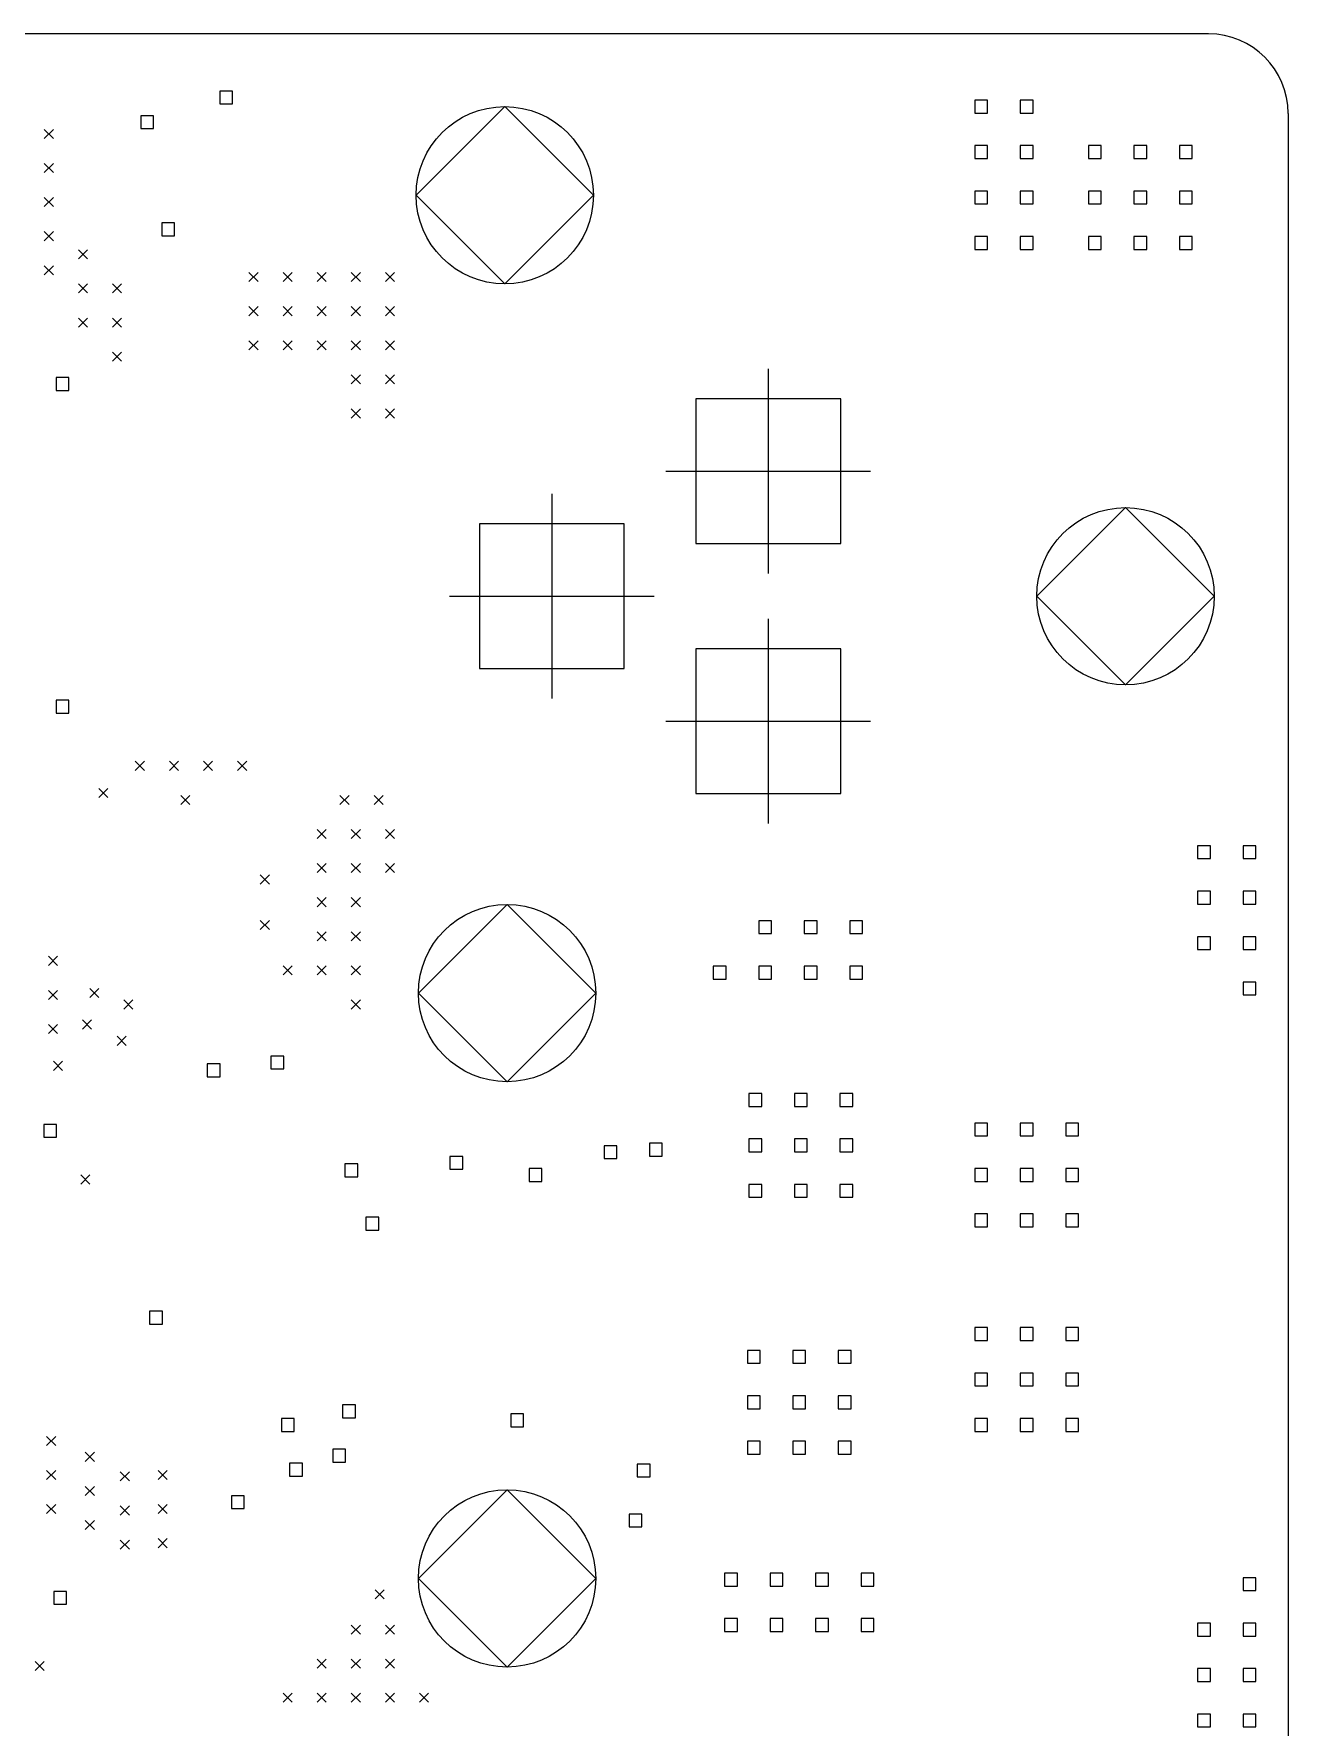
# Model space of a CAD drawing. Extents: x 60 to 173, y -156 to -39.
# Drawn here: x 145.17 to 172.75, y -76.15 to -38.9 of the extents above; entities that cross this region are included whole.
import ezdxf

# ---------------------------------------------------------------- set-up
doc = ezdxf.new("R2010")
doc.units = 0
doc.layers.add('BLACK', color=7, linetype='CONTINUOUS')

msp = doc.modelspace()

# ---------------------------------------------------------------- linework, layer by layer
at = {"layer": 'BLACK', "linetype": 'CONTINUOUS'}
for p, q in [((171, -38.9), (63.9, -38.9)), ((149.541, -40.1586), (149.259, -40.1586)), ((149.259, -40.1586), (149.259, -40.4414)), ((149.541, -40.4414), (149.541, -40.1586)), ((149.259, -40.4414), (149.541, -40.4414)), ((155.525, -40.5), (153.575, -42.45)), ((157.475, -42.45), (155.525, -40.5)), ((166.141, -40.3586), (165.859, -40.3586)), ((165.859, -40.3586), (165.859, -40.6414)), ((166.141, -40.6414), (166.141, -40.3586)), ((167.141, -40.3586), (166.859, -40.3586)), ((166.859, -40.3586), (166.859, -40.6414)), ((167.141, -40.6414), (167.141, -40.3586)), ((147.804, -40.7023), (147.521, -40.7023)), ((147.521, -40.7023), (147.521, -40.9852)), ((147.804, -40.9852), (147.804, -40.7023)), ((165.859, -40.6414), (166.141, -40.6414)), ((166.859, -40.6414), (167.141, -40.6414)), ((172.75, -40.65), (172.75, -112.9)), ((145.4, -41), (145.6, -41.2)), ((145.6, -41), (145.4, -41.2)), ((147.521, -40.9852), (147.804, -40.9852)), ((166.141, -41.3586), (165.859, -41.3586)), ((165.859, -41.3586), (165.859, -41.6414)), ((165.859, -41.6414), (166.141, -41.6414)), ((166.141, -41.6414), (166.141, -41.3586)), ((167.141, -41.3586), (166.859, -41.3586)), ((166.859, -41.3586), (166.859, -41.6414)), ((166.859, -41.6414), (167.141, -41.6414)), ((167.141, -41.6414), (167.141, -41.3586)), ((168.641, -41.3586), (168.359, -41.3586)), ((168.359, -41.3586), (168.359, -41.6414)), ((168.359, -41.6414), (168.641, -41.6414)), ((168.641, -41.6414), (168.641, -41.3586)), ((169.641, -41.3586), (169.359, -41.3586)), ((169.359, -41.3586), (169.359, -41.6414)), ((169.359, -41.6414), (169.641, -41.6414)), ((169.641, -41.6414), (169.641, -41.3586)), ((170.641, -41.3586), (170.359, -41.3586)), ((170.359, -41.3586), (170.359, -41.6414)), ((170.359, -41.6414), (170.641, -41.6414)), ((170.641, -41.6414), (170.641, -41.3586)), ((145.4, -41.75), (145.6, -41.95)), ((145.6, -41.75), (145.4, -41.95)), ((153.575, -42.45), (155.525, -44.4)), ((155.525, -44.4), (157.475, -42.45)), ((166.141, -42.3586), (165.859, -42.3586)), ((165.859, -42.3586), (165.859, -42.6414)), ((166.141, -42.6414), (166.141, -42.3586)), ((167.141, -42.3586), (166.859, -42.3586)), ((166.859, -42.3586), (166.859, -42.6414)), ((167.141, -42.6414), (167.141, -42.3586)), ((168.641, -42.3586), (168.359, -42.3586)), ((168.359, -42.3586), (168.359, -42.6414)), ((168.641, -42.6414), (168.641, -42.3586)), ((169.641, -42.3586), (169.359, -42.3586)), ((169.359, -42.3586), (169.359, -42.6414)), ((169.641, -42.6414), (169.641, -42.3586)), ((170.641, -42.3586), (170.359, -42.3586)), ((170.359, -42.3586), (170.359, -42.6414)), ((170.641, -42.6414), (170.641, -42.3586)), ((145.4, -42.5), (145.6, -42.7)), ((145.6, -42.5), (145.4, -42.7)), ((165.859, -42.6414), (166.141, -42.6414)), ((166.859, -42.6414), (167.141, -42.6414)), ((168.359, -42.6414), (168.641, -42.6414)), ((169.359, -42.6414), (169.641, -42.6414)), ((170.359, -42.6414), (170.641, -42.6414)), ((148.266, -43.0586), (147.983, -43.0586)), ((147.983, -43.0586), (147.983, -43.3414)), ((148.266, -43.3414), (148.266, -43.0586)), ((145.4, -43.25), (145.6, -43.45)), ((145.6, -43.25), (145.4, -43.45)), ((147.983, -43.3414), (148.266, -43.3414)), ((166.141, -43.3586), (165.859, -43.3586)), ((165.859, -43.3586), (165.859, -43.6414)), ((166.141, -43.6414), (166.141, -43.3586)), ((167.141, -43.3586), (166.859, -43.3586)), ((166.859, -43.3586), (166.859, -43.6414)), ((167.141, -43.6414), (167.141, -43.3586)), ((168.641, -43.3586), (168.359, -43.3586)), ((168.359, -43.3586), (168.359, -43.6414)), ((168.641, -43.6414), (168.641, -43.3586)), ((169.641, -43.3586), (169.359, -43.3586)), ((169.359, -43.3586), (169.359, -43.6414)), ((169.641, -43.6414), (169.641, -43.3586)), ((170.641, -43.3586), (170.359, -43.3586)), ((170.359, -43.3586), (170.359, -43.6414)), ((170.641, -43.6414), (170.641, -43.3586)), ((146.15, -43.65), (146.35, -43.85)), ((146.35, -43.65), (146.15, -43.85)), ((165.859, -43.6414), (166.141, -43.6414)), ((166.859, -43.6414), (167.141, -43.6414)), ((168.359, -43.6414), (168.641, -43.6414)), ((169.359, -43.6414), (169.641, -43.6414)), ((170.359, -43.6414), (170.641, -43.6414)), ((145.4, -44), (145.6, -44.2)), ((145.6, -44), (145.4, -44.2)), ((149.9, -44.15), (150.1, -44.35)), ((150.1, -44.15), (149.9, -44.35)), ((150.65, -44.15), (150.85, -44.35)), ((150.85, -44.15), (150.65, -44.35)), ((151.4, -44.15), (151.6, -44.35)), ((151.6, -44.15), (151.4, -44.35)), ((152.15, -44.15), (152.35, -44.35)), ((152.35, -44.15), (152.15, -44.35)), ((152.9, -44.15), (153.1, -44.35)), ((153.1, -44.15), (152.9, -44.35)), ((146.15, -44.4), (146.35, -44.6)), ((146.35, -44.4), (146.15, -44.6)), ((146.9, -44.4), (147.1, -44.6)), ((147.1, -44.4), (146.9, -44.6)), ((149.9, -44.9), (150.1, -45.1)), ((150.1, -44.9), (149.9, -45.1)), ((150.65, -44.9), (150.85, -45.1)), ((150.85, -44.9), (150.65, -45.1)), ((151.4, -44.9), (151.6, -45.1)), ((151.6, -44.9), (151.4, -45.1)), ((152.15, -44.9), (152.35, -45.1)), ((152.35, -44.9), (152.15, -45.1)), ((152.9, -44.9), (153.1, -45.1)), ((153.1, -44.9), (152.9, -45.1)), ((146.15, -45.15), (146.35, -45.35)), ((146.35, -45.15), (146.15, -45.35)), ((146.9, -45.15), (147.1, -45.35)), ((147.1, -45.15), (146.9, -45.35)), ((149.9, -45.65), (150.1, -45.85)), ((150.1, -45.65), (149.9, -45.85)), ((150.65, -45.65), (150.85, -45.85)), ((150.85, -45.65), (150.65, -45.85)), ((151.4, -45.65), (151.6, -45.85)), ((151.6, -45.65), (151.4, -45.85)), ((152.15, -45.65), (152.35, -45.85)), ((152.35, -45.65), (152.15, -45.85)), ((152.9, -45.65), (153.1, -45.85)), ((153.1, -45.65), (152.9, -45.85)), ((146.9, -45.9), (147.1, -46.1)), ((147.1, -45.9), (146.9, -46.1)), ((145.941, -46.4586), (145.659, -46.4586)), ((145.659, -46.4586), (145.659, -46.7414)), ((145.941, -46.7414), (145.941, -46.4586)), ((152.15, -46.4), (152.35, -46.6)), ((152.35, -46.4), (152.15, -46.6)), ((152.9, -46.4), (153.1, -46.6)), ((153.1, -46.4), (152.9, -46.6)), ((161.32, -46.27), (161.32, -50.77)), ((145.659, -46.7414), (145.941, -46.7414)), ((162.911, -46.929), (159.729, -46.929)), ((159.729, -46.929), (159.729, -50.111)), ((162.911, -50.111), (162.911, -46.929)), ((152.15, -47.15), (152.35, -47.35)), ((152.35, -47.15), (152.15, -47.35)), ((152.9, -47.15), (153.1, -47.35)), ((153.1, -47.15), (152.9, -47.35)), ((159.07, -48.52), (163.57, -48.52)), ((156.56, -49.02), (156.56, -53.52)), ((169.175, -49.32), (167.225, -51.27)), ((171.125, -51.27), (169.175, -49.32)), ((158.151, -49.679), (154.969, -49.679)), ((154.969, -49.679), (154.969, -52.861)), ((158.151, -52.861), (158.151, -49.679)), ((159.729, -50.111), (162.911, -50.111)), ((154.31, -51.27), (158.81, -51.27)), ((167.225, -51.27), (169.175, -53.22)), ((169.175, -53.22), (171.125, -51.27)), ((161.32, -51.77), (161.32, -56.27)), ((162.911, -52.429), (159.729, -52.429)), ((159.729, -52.429), (159.729, -55.611)), ((162.911, -55.611), (162.911, -52.429)), ((154.969, -52.861), (158.151, -52.861)), ((145.941, -53.5586), (145.659, -53.5586)), ((145.659, -53.5586), (145.659, -53.8414)), ((145.941, -53.8414), (145.941, -53.5586)), ((145.659, -53.8414), (145.941, -53.8414)), ((159.07, -54.02), (163.57, -54.02)), ((147.4, -54.9), (147.6, -55.1)), ((147.6, -54.9), (147.4, -55.1)), ((148.15, -54.9), (148.35, -55.1)), ((148.35, -54.9), (148.15, -55.1)), ((148.9, -54.9), (149.1, -55.1)), ((149.1, -54.9), (148.9, -55.1)), ((149.65, -54.9), (149.85, -55.1)), ((149.85, -54.9), (149.65, -55.1)), ((146.6, -55.5), (146.8, -55.7)), ((146.8, -55.5), (146.6, -55.7)), ((148.4, -55.65), (148.6, -55.85)), ((148.6, -55.65), (148.4, -55.85)), ((151.9, -55.65), (152.1, -55.85)), ((152.1, -55.65), (151.9, -55.85)), ((152.65, -55.65), (152.85, -55.85)), ((152.85, -55.65), (152.65, -55.85)), ((159.729, -55.611), (162.911, -55.611)), ((151.4, -56.4), (151.6, -56.6)), ((151.6, -56.4), (151.4, -56.6)), ((152.15, -56.4), (152.35, -56.6)), ((152.35, -56.4), (152.15, -56.6)), ((152.9, -56.4), (153.1, -56.6)), ((153.1, -56.4), (152.9, -56.6)), ((171.041, -56.7586), (170.759, -56.7586)), ((170.759, -56.7586), (170.759, -57.0414)), ((171.041, -57.0414), (171.041, -56.7586)), ((172.041, -56.7586), (171.759, -56.7586)), ((171.759, -56.7586), (171.759, -57.0414)), ((172.041, -57.0414), (172.041, -56.7586)), ((151.4, -57.15), (151.6, -57.35)), ((151.6, -57.15), (151.4, -57.35)), ((152.15, -57.15), (152.35, -57.35)), ((152.35, -57.15), (152.15, -57.35)), ((152.9, -57.15), (153.1, -57.35)), ((153.1, -57.15), (152.9, -57.35)), ((170.759, -57.0414), (171.041, -57.0414)), ((171.759, -57.0414), (172.041, -57.0414)), ((150.15, -57.4), (150.35, -57.6)), ((150.35, -57.4), (150.15, -57.6)), ((151.4, -57.9), (151.6, -58.1)), ((151.6, -57.9), (151.4, -58.1)), ((152.15, -57.9), (152.35, -58.1)), ((152.35, -57.9), (152.15, -58.1)), ((155.575, -58.05), (153.625, -60)), ((157.525, -60), (155.575, -58.05)), ((171.041, -57.7586), (170.759, -57.7586)), ((170.759, -57.7586), (170.759, -58.0414)), ((170.759, -58.0414), (171.041, -58.0414)), ((171.041, -58.0414), (171.041, -57.7586)), ((172.041, -57.7586), (171.759, -57.7586)), ((171.759, -57.7586), (171.759, -58.0414)), ((171.759, -58.0414), (172.041, -58.0414)), ((172.041, -58.0414), (172.041, -57.7586)), ((150.15, -58.4), (150.35, -58.6)), ((150.35, -58.4), (150.15, -58.6)), ((161.391, -58.4086), (161.109, -58.4086)), ((161.109, -58.4086), (161.109, -58.6914)), ((161.391, -58.6914), (161.391, -58.4086)), ((162.391, -58.4086), (162.109, -58.4086)), ((162.109, -58.4086), (162.109, -58.6914)), ((162.391, -58.6914), (162.391, -58.4086)), ((163.391, -58.4086), (163.109, -58.4086)), ((163.109, -58.4086), (163.109, -58.6914)), ((163.391, -58.6914), (163.391, -58.4086)), ((151.4, -58.65), (151.6, -58.85)), ((151.6, -58.65), (151.4, -58.85)), ((152.15, -58.65), (152.35, -58.85)), ((152.35, -58.65), (152.15, -58.85)), ((161.109, -58.6914), (161.391, -58.6914)), ((162.109, -58.6914), (162.391, -58.6914)), ((163.109, -58.6914), (163.391, -58.6914)), ((171.041, -58.7586), (170.759, -58.7586)), ((170.759, -58.7586), (170.759, -59.0414)), ((171.041, -59.0414), (171.041, -58.7586)), ((172.041, -58.7586), (171.759, -58.7586)), ((171.759, -58.7586), (171.759, -59.0414)), ((172.041, -59.0414), (172.041, -58.7586)), ((145.49, -59.1901), (145.69, -59.3901)), ((145.69, -59.1901), (145.49, -59.3901)), ((170.759, -59.0414), (171.041, -59.0414)), ((171.759, -59.0414), (172.041, -59.0414)), ((150.65, -59.4), (150.85, -59.6)), ((150.85, -59.4), (150.65, -59.6)), ((151.4, -59.4), (151.6, -59.6)), ((151.6, -59.4), (151.4, -59.6)), ((152.15, -59.4), (152.35, -59.6)), ((152.35, -59.4), (152.15, -59.6)), ((160.391, -59.4086), (160.109, -59.4086)), ((160.109, -59.4086), (160.109, -59.6914)), ((160.391, -59.6914), (160.391, -59.4086)), ((161.391, -59.4086), (161.109, -59.4086)), ((161.109, -59.4086), (161.109, -59.6914)), ((161.391, -59.6914), (161.391, -59.4086)), ((162.391, -59.4086), (162.109, -59.4086)), ((162.109, -59.4086), (162.109, -59.6914)), ((162.391, -59.6914), (162.391, -59.4086)), ((163.391, -59.4086), (163.109, -59.4086)), ((163.109, -59.4086), (163.109, -59.6914)), ((163.391, -59.6914), (163.391, -59.4086)), ((145.49, -59.9401), (145.69, -60.1401)), ((145.69, -59.9401), (145.49, -60.1401)), ((146.4, -59.9), (146.6, -60.1)), ((146.6, -59.9), (146.4, -60.1)), ((160.109, -59.6914), (160.391, -59.6914)), ((161.109, -59.6914), (161.391, -59.6914)), ((162.109, -59.6914), (162.391, -59.6914)), ((163.109, -59.6914), (163.391, -59.6914)), ((172.041, -59.7586), (171.759, -59.7586)), ((171.759, -59.7586), (171.759, -60.0414)), ((172.041, -60.0414), (172.041, -59.7586)), ((147.15, -60.15), (147.35, -60.35)), ((147.35, -60.15), (147.15, -60.35)), ((152.15, -60.15), (152.35, -60.35)), ((152.35, -60.15), (152.15, -60.35)), ((153.625, -60), (155.575, -61.95)), ((155.575, -61.95), (157.525, -60)), ((171.759, -60.0414), (172.041, -60.0414)), ((145.49, -60.6901), (145.69, -60.8901)), ((145.69, -60.6901), (145.49, -60.8901)), ((146.24, -60.5901), (146.44, -60.7901)), ((146.44, -60.5901), (146.24, -60.7901)), ((147, -60.95), (147.2, -61.15)), ((147.2, -60.95), (147, -61.15)), ((150.666, -61.3858), (150.383, -61.3858)), ((150.383, -61.3858), (150.383, -61.6686)), ((150.666, -61.6686), (150.666, -61.3858)), ((145.6, -61.5), (145.8, -61.7)), ((145.8, -61.5), (145.6, -61.7)), ((149.266, -61.5586), (148.984, -61.5586)), ((148.984, -61.5586), (148.984, -61.8414)), ((149.266, -61.8414), (149.266, -61.5586)), ((150.383, -61.6686), (150.666, -61.6686)), ((148.984, -61.8414), (149.266, -61.8414)), ((161.176, -62.2086), (160.894, -62.2086)), ((160.894, -62.2086), (160.894, -62.4914)), ((160.894, -62.4914), (161.176, -62.4914)), ((161.176, -62.4914), (161.176, -62.2086)), ((162.176, -62.2086), (161.894, -62.2086)), ((161.894, -62.2086), (161.894, -62.4914)), ((161.894, -62.4914), (162.176, -62.4914)), ((162.176, -62.4914), (162.176, -62.2086)), ((163.176, -62.2086), (162.894, -62.2086)), ((162.894, -62.2086), (162.894, -62.4914)), ((162.894, -62.4914), (163.176, -62.4914)), ((163.176, -62.4914), (163.176, -62.2086)), ((145.671, -62.8886), (145.389, -62.8886)), ((145.389, -62.8886), (145.389, -63.1714)), ((145.671, -63.1714), (145.671, -62.8886)), ((166.141, -62.8586), (165.859, -62.8586)), ((165.859, -62.8586), (165.859, -63.1414)), ((166.141, -63.1414), (166.141, -62.8586)), ((167.141, -62.8586), (166.859, -62.8586)), ((166.859, -62.8586), (166.859, -63.1414)), ((167.141, -63.1414), (167.141, -62.8586)), ((168.141, -62.8586), (167.859, -62.8586)), ((167.859, -62.8586), (167.859, -63.1414)), ((168.141, -63.1414), (168.141, -62.8586)), ((145.389, -63.1714), (145.671, -63.1714)), ((158.989, -63.3031), (158.707, -63.3031)), ((158.707, -63.3031), (158.707, -63.586)), ((158.989, -63.586), (158.989, -63.3031)), ((161.176, -63.2086), (160.894, -63.2086)), ((160.894, -63.2086), (160.894, -63.4914)), ((161.176, -63.4914), (161.176, -63.2086)), ((162.176, -63.2086), (161.894, -63.2086)), ((161.894, -63.2086), (161.894, -63.4914)), ((162.176, -63.4914), (162.176, -63.2086)), ((163.176, -63.2086), (162.894, -63.2086)), ((162.894, -63.2086), (162.894, -63.4914)), ((163.176, -63.4914), (163.176, -63.2086)), ((165.859, -63.1414), (166.141, -63.1414)), ((166.859, -63.1414), (167.141, -63.1414)), ((167.859, -63.1414), (168.141, -63.1414)), ((154.603, -63.5931), (154.32, -63.5931)), ((154.32, -63.5931), (154.32, -63.8759)), ((154.603, -63.8759), (154.603, -63.5931)), ((157.991, -63.3586), (157.709, -63.3586)), ((157.709, -63.3586), (157.709, -63.6414)), ((157.709, -63.6414), (157.991, -63.6414)), ((157.991, -63.6414), (157.991, -63.3586)), ((158.707, -63.586), (158.989, -63.586)), ((160.894, -63.4914), (161.176, -63.4914)), ((161.894, -63.4914), (162.176, -63.4914)), ((162.894, -63.4914), (163.176, -63.4914)), ((146.2, -64), (146.4, -64.2)), ((146.4, -64), (146.2, -64.2)), ((152.291, -63.7586), (152.009, -63.7586)), ((152.009, -63.7586), (152.009, -64.0414)), ((152.009, -64.0414), (152.291, -64.0414)), ((152.291, -64.0414), (152.291, -63.7586)), ((154.32, -63.8759), (154.603, -63.8759)), ((156.341, -63.8586), (156.059, -63.8586)), ((156.059, -63.8586), (156.059, -64.1414)), ((156.341, -64.1414), (156.341, -63.8586)), ((166.141, -63.8586), (165.859, -63.8586)), ((165.859, -63.8586), (165.859, -64.1414)), ((166.141, -64.1414), (166.141, -63.8586)), ((167.141, -63.8586), (166.859, -63.8586)), ((166.859, -63.8586), (166.859, -64.1414)), ((167.141, -64.1414), (167.141, -63.8586)), ((168.141, -63.8586), (167.859, -63.8586)), ((167.859, -63.8586), (167.859, -64.1414)), ((168.141, -64.1414), (168.141, -63.8586)), ((156.059, -64.1414), (156.341, -64.1414)), ((161.176, -64.2086), (160.894, -64.2086)), ((160.894, -64.2086), (160.894, -64.4914)), ((161.176, -64.4914), (161.176, -64.2086)), ((162.176, -64.2086), (161.894, -64.2086)), ((161.894, -64.2086), (161.894, -64.4914)), ((162.176, -64.4914), (162.176, -64.2086)), ((163.176, -64.2086), (162.894, -64.2086)), ((162.894, -64.2086), (162.894, -64.4914)), ((163.176, -64.4914), (163.176, -64.2086)), ((165.859, -64.1414), (166.141, -64.1414)), ((166.859, -64.1414), (167.141, -64.1414)), ((167.859, -64.1414), (168.141, -64.1414)), ((160.894, -64.4914), (161.176, -64.4914)), ((161.894, -64.4914), (162.176, -64.4914)), ((162.894, -64.4914), (163.176, -64.4914)), ((152.753, -64.9307), (152.47, -64.9307)), ((152.47, -64.9307), (152.47, -65.2135)), ((152.753, -65.2135), (152.753, -64.9307)), ((166.141, -64.8586), (165.859, -64.8586)), ((165.859, -64.8586), (165.859, -65.1414)), ((165.859, -65.1414), (166.141, -65.1414)), ((166.141, -65.1414), (166.141, -64.8586)), ((167.141, -64.8586), (166.859, -64.8586)), ((166.859, -64.8586), (166.859, -65.1414)), ((166.859, -65.1414), (167.141, -65.1414)), ((167.141, -65.1414), (167.141, -64.8586)), ((168.141, -64.8586), (167.859, -64.8586)), ((167.859, -64.8586), (167.859, -65.1414)), ((167.859, -65.1414), (168.141, -65.1414)), ((168.141, -65.1414), (168.141, -64.8586)), ((152.47, -65.2135), (152.753, -65.2135)), ((147.997, -66.9975), (147.714, -66.9975)), ((147.714, -66.9975), (147.714, -67.2804)), ((147.997, -67.2804), (147.997, -66.9975)), ((147.714, -67.2804), (147.997, -67.2804)), ((166.141, -67.3586), (165.859, -67.3586)), ((165.859, -67.3586), (165.859, -67.6414)), ((166.141, -67.6414), (166.141, -67.3586)), ((167.141, -67.3586), (166.859, -67.3586)), ((166.859, -67.3586), (166.859, -67.6414)), ((167.141, -67.6414), (167.141, -67.3586)), ((168.141, -67.3586), (167.859, -67.3586)), ((167.859, -67.3586), (167.859, -67.6414)), ((168.141, -67.6414), (168.141, -67.3586)), ((165.859, -67.6414), (166.141, -67.6414)), ((166.859, -67.6414), (167.141, -67.6414)), ((167.859, -67.6414), (168.141, -67.6414)), ((161.141, -67.8586), (160.859, -67.8586)), ((160.859, -67.8586), (160.859, -68.1414)), ((160.859, -68.1414), (161.141, -68.1414)), ((161.141, -68.1414), (161.141, -67.8586)), ((162.141, -67.8586), (161.859, -67.8586)), ((161.859, -67.8586), (161.859, -68.1414)), ((161.859, -68.1414), (162.141, -68.1414)), ((162.141, -68.1414), (162.141, -67.8586)), ((163.141, -67.8586), (162.859, -67.8586)), ((162.859, -67.8586), (162.859, -68.1414)), ((162.859, -68.1414), (163.141, -68.1414)), ((163.141, -68.1414), (163.141, -67.8586)), ((166.141, -68.3586), (165.859, -68.3586)), ((165.859, -68.3586), (165.859, -68.6414)), ((166.141, -68.6414), (166.141, -68.3586)), ((167.141, -68.3586), (166.859, -68.3586)), ((166.859, -68.3586), (166.859, -68.6414)), ((167.141, -68.6414), (167.141, -68.3586)), ((168.141, -68.3586), (167.859, -68.3586)), ((167.859, -68.3586), (167.859, -68.6414)), ((168.141, -68.6414), (168.141, -68.3586)), ((161.141, -68.8586), (160.859, -68.8586)), ((160.859, -68.8586), (160.859, -69.1414)), ((161.141, -69.1414), (161.141, -68.8586)), ((162.141, -68.8586), (161.859, -68.8586)), ((161.859, -68.8586), (161.859, -69.1414)), ((162.141, -69.1414), (162.141, -68.8586)), ((163.141, -68.8586), (162.859, -68.8586)), ((162.859, -68.8586), (162.859, -69.1414)), ((163.141, -69.1414), (163.141, -68.8586)), ((165.859, -68.6414), (166.141, -68.6414)), ((166.859, -68.6414), (167.141, -68.6414)), ((167.859, -68.6414), (168.141, -68.6414)), ((152.241, -69.0586), (151.959, -69.0586)), ((151.959, -69.0586), (151.959, -69.3414)), ((152.241, -69.3414), (152.241, -69.0586)), ((155.94, -69.2572), (155.657, -69.2572)), ((155.657, -69.2572), (155.657, -69.5401)), ((155.94, -69.5401), (155.94, -69.2572)), ((160.859, -69.1414), (161.141, -69.1414)), ((161.859, -69.1414), (162.141, -69.1414)), ((162.859, -69.1414), (163.141, -69.1414)), ((150.896, -69.3581), (150.613, -69.3581)), ((150.613, -69.3581), (150.613, -69.6409)), ((150.613, -69.6409), (150.896, -69.6409)), ((150.896, -69.6409), (150.896, -69.3581)), ((151.959, -69.3414), (152.241, -69.3414)), ((155.657, -69.5401), (155.94, -69.5401)), ((166.141, -69.3586), (165.859, -69.3586)), ((165.859, -69.3586), (165.859, -69.6414)), ((165.859, -69.6414), (166.141, -69.6414)), ((166.141, -69.6414), (166.141, -69.3586)), ((167.141, -69.3586), (166.859, -69.3586)), ((166.859, -69.3586), (166.859, -69.6414)), ((166.859, -69.6414), (167.141, -69.6414)), ((167.141, -69.6414), (167.141, -69.3586)), ((168.141, -69.3586), (167.859, -69.3586)), ((167.859, -69.3586), (167.859, -69.6414)), ((167.859, -69.6414), (168.141, -69.6414)), ((168.141, -69.6414), (168.141, -69.3586)), ((145.45, -69.75), (145.65, -69.95)), ((145.65, -69.75), (145.45, -69.95)), ((161.141, -69.8586), (160.859, -69.8586)), ((160.859, -69.8586), (160.859, -70.1414)), ((161.141, -70.1414), (161.141, -69.8586)), ((162.141, -69.8586), (161.859, -69.8586)), ((161.859, -69.8586), (161.859, -70.1414)), ((162.141, -70.1414), (162.141, -69.8586)), ((163.141, -69.8586), (162.859, -69.8586)), ((162.859, -69.8586), (162.859, -70.1414)), ((163.141, -70.1414), (163.141, -69.8586)), ((146.3, -70.1), (146.5, -70.3)), ((146.5, -70.1), (146.3, -70.3)), ((151.075, -70.3415), (150.792, -70.3415)), ((150.792, -70.3415), (150.792, -70.6243)), ((151.075, -70.6243), (151.075, -70.3415)), ((152.026, -70.0346), (151.743, -70.0346)), ((151.743, -70.0346), (151.743, -70.3174)), ((151.743, -70.3174), (152.026, -70.3174)), ((152.026, -70.3174), (152.026, -70.0346)), ((158.721, -70.3586), (158.439, -70.3586)), ((158.439, -70.3586), (158.439, -70.6414)), ((158.721, -70.6414), (158.721, -70.3586)), ((160.859, -70.1414), (161.141, -70.1414)), ((161.859, -70.1414), (162.141, -70.1414)), ((162.859, -70.1414), (163.141, -70.1414)), ((145.45, -70.5), (145.65, -70.7)), ((145.65, -70.5), (145.45, -70.7)), ((147.07, -70.5309), (147.27, -70.7309)), ((147.27, -70.5309), (147.07, -70.7309)), ((147.9, -70.5), (148.1, -70.7)), ((148.1, -70.5), (147.9, -70.7)), ((150.792, -70.6243), (151.075, -70.6243)), ((158.439, -70.6414), (158.721, -70.6414)), ((146.3, -70.85), (146.5, -71.05)), ((146.5, -70.85), (146.3, -71.05)), ((149.795, -71.0546), (149.513, -71.0546)), ((149.513, -71.0546), (149.513, -71.3375)), ((149.795, -71.3375), (149.795, -71.0546)), ((155.575, -70.925), (153.625, -72.875)), ((157.525, -72.875), (155.575, -70.925)), ((145.45, -71.25), (145.65, -71.45)), ((145.65, -71.25), (145.45, -71.45)), ((147.07, -71.2809), (147.27, -71.4809)), ((147.27, -71.2809), (147.07, -71.4809)), ((147.9, -71.25), (148.1, -71.45)), ((148.1, -71.25), (147.9, -71.45)), ((149.513, -71.3375), (149.795, -71.3375)), ((158.541, -71.4586), (158.259, -71.4586)), ((158.259, -71.4586), (158.259, -71.7414)), ((158.541, -71.7414), (158.541, -71.4586)), ((146.3, -71.6), (146.5, -71.8)), ((146.5, -71.6), (146.3, -71.8)), ((158.259, -71.7414), (158.541, -71.7414)), ((147.07, -72.0309), (147.27, -72.2309)), ((147.27, -72.0309), (147.07, -72.2309)), ((147.9, -72), (148.1, -72.2)), ((148.1, -72), (147.9, -72.2)), ((153.625, -72.875), (155.575, -74.825)), ((155.575, -74.825), (157.525, -72.875)), ((160.641, -72.7586), (160.359, -72.7586)), ((160.359, -72.7586), (160.359, -73.0414)), ((160.641, -73.0414), (160.641, -72.7586)), ((161.641, -72.7586), (161.359, -72.7586)), ((161.359, -72.7586), (161.359, -73.0414)), ((161.641, -73.0414), (161.641, -72.7586)), ((162.641, -72.7586), (162.359, -72.7586)), ((162.359, -72.7586), (162.359, -73.0414)), ((162.641, -73.0414), (162.641, -72.7586)), ((163.641, -72.7586), (163.359, -72.7586)), ((163.359, -72.7586), (163.359, -73.0414)), ((163.641, -73.0414), (163.641, -72.7586)), ((172.041, -72.8586), (171.759, -72.8586)), ((171.759, -72.8586), (171.759, -73.1414)), ((172.041, -73.1414), (172.041, -72.8586)), ((145.891, -73.1586), (145.609, -73.1586)), ((145.609, -73.1586), (145.609, -73.4414)), ((145.891, -73.4414), (145.891, -73.1586)), ((152.674, -73.1239), (152.874, -73.3239)), ((152.874, -73.1239), (152.674, -73.3239)), ((160.359, -73.0414), (160.641, -73.0414)), ((161.359, -73.0414), (161.641, -73.0414)), ((162.359, -73.0414), (162.641, -73.0414)), ((163.359, -73.0414), (163.641, -73.0414)), ((171.759, -73.1414), (172.041, -73.1414)), ((145.609, -73.4414), (145.891, -73.4414)), ((152.15, -73.9), (152.35, -74.1)), ((152.35, -73.9), (152.15, -74.1)), ((152.9, -73.9), (153.1, -74.1)), ((153.1, -73.9), (152.9, -74.1)), ((160.641, -73.7586), (160.359, -73.7586)), ((160.359, -73.7586), (160.359, -74.0414)), ((160.359, -74.0414), (160.641, -74.0414)), ((160.641, -74.0414), (160.641, -73.7586)), ((161.641, -73.7586), (161.359, -73.7586)), ((161.359, -73.7586), (161.359, -74.0414)), ((161.359, -74.0414), (161.641, -74.0414)), ((161.641, -74.0414), (161.641, -73.7586)), ((162.641, -73.7586), (162.359, -73.7586)), ((162.359, -73.7586), (162.359, -74.0414)), ((162.359, -74.0414), (162.641, -74.0414)), ((162.641, -74.0414), (162.641, -73.7586)), ((163.641, -73.7586), (163.359, -73.7586)), ((163.359, -73.7586), (163.359, -74.0414)), ((163.359, -74.0414), (163.641, -74.0414)), ((163.641, -74.0414), (163.641, -73.7586)), ((171.041, -73.8586), (170.759, -73.8586)), ((170.759, -73.8586), (170.759, -74.1414)), ((171.041, -74.1414), (171.041, -73.8586)), ((172.041, -73.8586), (171.759, -73.8586)), ((171.759, -73.8586), (171.759, -74.1414)), ((172.041, -74.1414), (172.041, -73.8586)), ((170.759, -74.1414), (171.041, -74.1414)), ((171.759, -74.1414), (172.041, -74.1414)), ((145.2, -74.7), (145.4, -74.9)), ((145.4, -74.7), (145.2, -74.9)), ((151.4, -74.65), (151.6, -74.85)), ((151.6, -74.65), (151.4, -74.85)), ((152.15, -74.65), (152.35, -74.85)), ((152.35, -74.65), (152.15, -74.85)), ((152.9, -74.65), (153.1, -74.85)), ((153.1, -74.65), (152.9, -74.85)), ((171.041, -74.8586), (170.759, -74.8586)), ((170.759, -74.8586), (170.759, -75.1414)), ((171.041, -75.1414), (171.041, -74.8586)), ((172.041, -74.8586), (171.759, -74.8586)), ((171.759, -74.8586), (171.759, -75.1414)), ((172.041, -75.1414), (172.041, -74.8586)), ((170.759, -75.1414), (171.041, -75.1414)), ((171.759, -75.1414), (172.041, -75.1414)), ((150.65, -75.4), (150.85, -75.6)), ((150.85, -75.4), (150.65, -75.6)), ((151.4, -75.4), (151.6, -75.6)), ((151.6, -75.4), (151.4, -75.6)), ((152.15, -75.4), (152.35, -75.6)), ((152.35, -75.4), (152.15, -75.6)), ((152.9, -75.4), (153.1, -75.6)), ((153.1, -75.4), (152.9, -75.6)), ((153.65, -75.4), (153.85, -75.6)), ((153.85, -75.4), (153.65, -75.6)), ((171.041, -75.8586), (170.759, -75.8586)), ((170.759, -75.8586), (170.759, -76.1414)), ((171.041, -76.1414), (171.041, -75.8586)), ((172.041, -75.8586), (171.759, -75.8586)), ((171.759, -75.8586), (171.759, -76.1414)), ((172.041, -76.1414), (172.041, -75.8586)), ((170.759, -76.1414), (171.041, -76.1414)), ((171.759, -76.1414), (172.041, -76.1414))]:
    msp.add_line(p, q, dxfattribs=at)
at = {"layer": 'BLACK'}
for centre in [(155.525, -42.45), (169.175, -51.27), (155.575, -60), (155.575, -72.875)]:
    msp.add_circle(centre, 1.95, dxfattribs=at)
msp.add_arc((171, -40.65), 1.75, 0, 90, dxfattribs=at)

doc.saveas('drawing.dxf')
